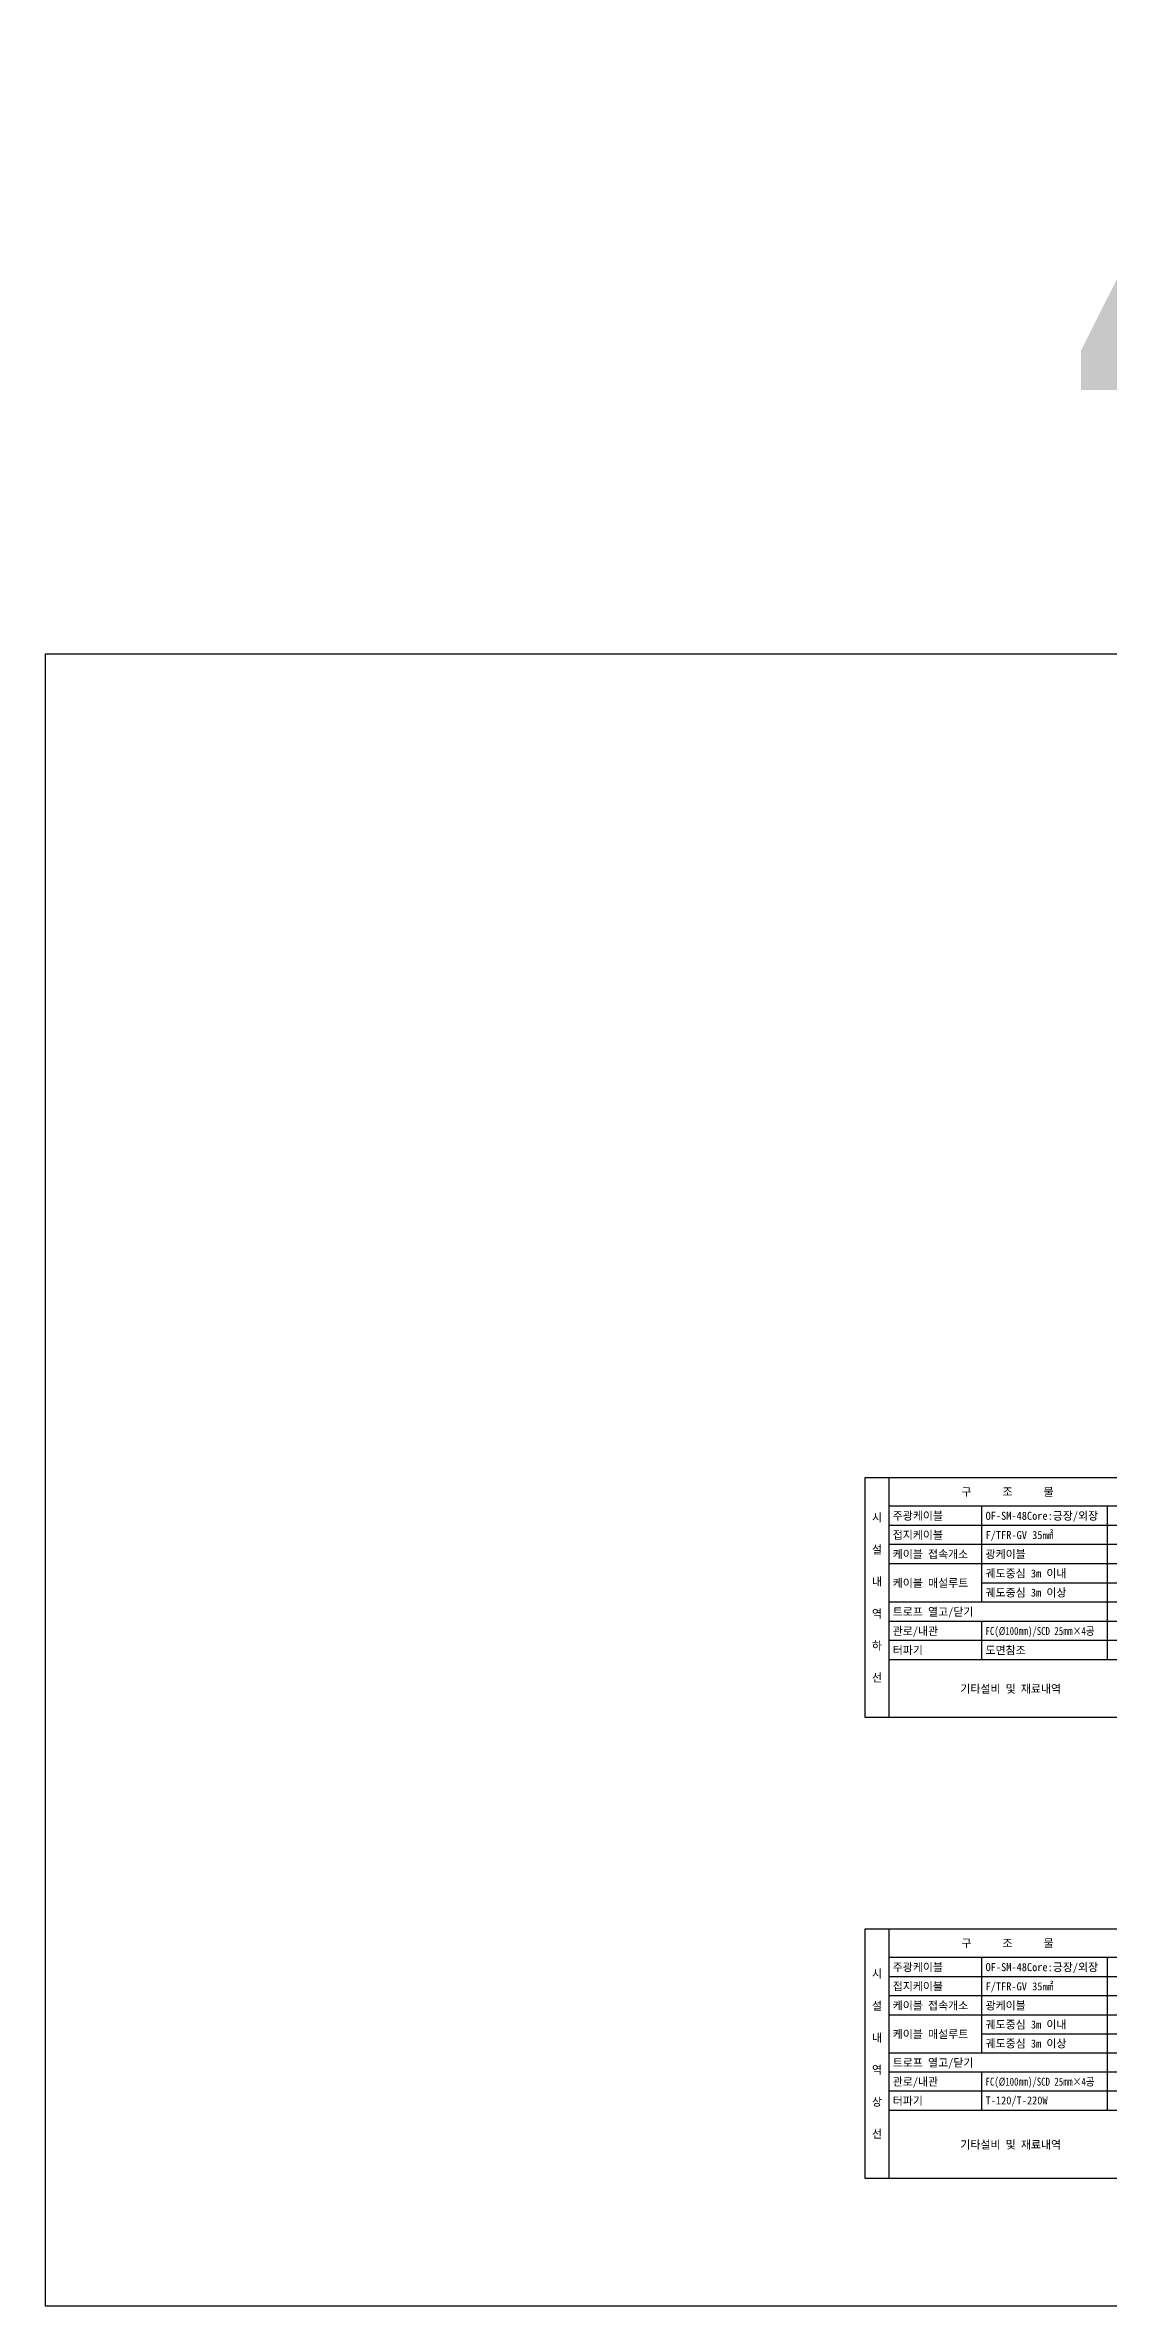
# Model space of a CAD drawing. Header units: millimetres. Extents: x 3302 to 4098, y 1103 to 1809.
# Drawn here: x 3302 to 3634, y 1103 to 1809 of the extents above; entities that cross this region are included whole.
import ezdxf
from ezdxf.enums import TextEntityAlignment as Align

# ---------------------------------------------------------------- set-up
doc = ezdxf.new("R2010")
doc.units = ezdxf.units.MM
doc.header["$LTSCALE"] = 10
doc.header["$MEASUREMENT"] = 0
for name, color, linetype in [('TT-TABL-LIN1', 4, 'Continuous'), ('TT-TABL-LIN2', 1, 'Continuous'), ('TT-TABL-TEX1', 6, 'Continuous'), ('TT-TABL-TEX2', 3, 'Continuous'), ('TZ-LEAL', 1, 'Continuous')]:
    doc.layers.add(name, color=color, linetype=linetype)
doc.layers.add('TX-PAPR', color=2, linetype='Continuous', plot=False)
doc.styles.get("Standard").update_dxf_attribs({"font": 'GulimChe.ttf'})

msp = doc.modelspace()

# ---------------------------------------------------------------- linework, layer by layer
at = {"layer": 'TT-TABL-LIN1'}
for points in [[(3558.11, 1361.87), (3841.68, 1361.87), (3841.68, 1286.87), (3558.11, 1286.87)], [(3558.11, 1220.85), (3841.68, 1220.85), (3841.68, 1142.85), (3558.11, 1142.85)]]:
    msp.add_lwpolyline(points, close=True, dxfattribs=at)
at = {"layer": 'TT-TABL-LIN2'}
for p, q in [((3633.68, 1352.87), (3633.68, 1304.87)), ((3633.68, 1211.85), (3633.68, 1164.07))]:
    msp.add_line(p, q, dxfattribs=at)
for points in [[(3565.44, 1361.87), (3565.44, 1286.87)], [(3841.68, 1352.87), (3565.44, 1352.87)], [(3594.44, 1352.87), (3594.44, 1322.87)], [(3841.68, 1346.87), (3565.44, 1346.87)], [(3841.68, 1340.87), (3565.44, 1340.87)], [(3841.68, 1334.87), (3565.44, 1334.87)], [(3841.68, 1328.87), (3594.44, 1328.87)], [(3841.68, 1322.87), (3565.44, 1322.87)], [(3841.68, 1316.87), (3565.44, 1316.87)], [(3594.44, 1316.87), (3594.44, 1304.87)], [(3841.68, 1310.87), (3565.44, 1310.87)], [(3841.68, 1304.87), (3565.44, 1304.87)], [(3565.44, 1220.85), (3565.44, 1142.85)], [(3841.68, 1211.85), (3565.44, 1211.85)], [(3841.68, 1211.85), (3565.44, 1211.85)], [(3594.44, 1211.85), (3594.44, 1181.99)], [(3841.68, 1205.85), (3565.44, 1205.85)], [(3841.68, 1199.85), (3565.44, 1199.85)], [(3841.68, 1193.85), (3565.44, 1193.85)], [(3841.68, 1187.92), (3594.44, 1187.92)], [(3841.68, 1181.99), (3565.44, 1181.99)], [(3841.68, 1176.07), (3565.44, 1176.07)], [(3594.44, 1176.07), (3594.44, 1164.07)], [(3841.68, 1170.07), (3565.44, 1170.07)], [(3841.68, 1164.07), (3565.44, 1164.07)]]:
    msp.add_lwpolyline(points, dxfattribs=at)
at = {"layer": 'TZ-LEAL'}
msp.add_lwpolyline([(3301.89, 1103.05), (4097.89, 1103.05), (4097.89, 1619.05), (3301.89, 1619.05)], close=True, dxfattribs=at)

# ---------------------------------------------------------------- texts
at = {"layer": 'TT-TABL-TEX1'}
for s, p in [('구      조      물', (3602.56, 1357.37)), ('시', (3561.77, 1349.37)), ('설', (3561.77, 1339.37)), ('내', (3561.77, 1329.37)), ('역', (3561.77, 1319.37)), ('하', (3561.77, 1309.37)), ('선', (3561.77, 1299.37)), ('구      조      물', (3602.56, 1216.35)), ('시', (3561.77, 1206.85)), ('설', (3561.77, 1196.85)), ('내', (3561.77, 1186.85)), ('역', (3561.77, 1176.85)), ('상', (3561.77, 1166.85)), ('선', (3561.77, 1156.85))]:
    msp.add_text(s, height=2.5, rotation=0, dxfattribs=at).set_placement(p, align=Align.MIDDLE)
at = {"layer": 'TT-TABL-TEX2'}
for s, p in [('주광케이블', (3566.7, 1349.87)), ('OF-SM-48Core:긍장/외장', (3595.7, 1349.87)), ('접지케이블', (3566.7, 1343.87)), ('F/TFR-GV 35㎟', (3595.7, 1343.87)), ('케이블 접속개소', (3566.7, 1337.87)), ('광케이블', (3595.7, 1337.87)), ('케이블 매설루트', (3566.7, 1328.87)), ('궤도중심 3m 이내', (3595.7, 1331.87)), ('트로프 열고/닫기', (3566.7, 1319.87)), ('궤도중심 3m 이상', (3595.7, 1325.87)), ('관로/내관', (3566.7, 1313.87)), ('터파기', (3566.7, 1307.87)), ('도면참조', (3595.7, 1307.87)), ('주광케이블', (3566.7, 1208.85)), ('OF-SM-48Core:긍장/외장', (3595.7, 1208.85)), ('접지케이블', (3566.7, 1202.85)), ('F/TFR-GV 35㎟', (3595.7, 1202.85)), ('케이블 접속개소', (3566.7, 1196.85)), ('광케이블', (3595.7, 1196.85)), ('케이블 매설루트', (3566.7, 1187.92)), ('궤도중심 3m 이내', (3595.7, 1190.92)), ('트로프 열고/닫기', (3566.7, 1178.99)), ('궤도중심 3m 이상', (3595.7, 1184.99)), ('관로/내관', (3566.7, 1173.07)), ('터파기', (3566.7, 1167.07)), ('T-120/T-220W', (3595.7, 1167.21))]:
    msp.add_text(s, height=2.5, rotation=0, dxfattribs=at).set_placement(p, align=Align.MIDDLE_LEFT)
at = {"layer": 'TT-TABL-TEX2', "width": 0.85}
for p in [(3595.7, 1313.87), (3595.7, 1173.07)]:
    msp.add_text('FC(Ø100㎜)/SCD 25㎜×4공', height=2.5, rotation=0, dxfattribs=at).set_placement(p, align=Align.MIDDLE_LEFT)
at = {"layer": 'TT-TABL-TEX2'}
for p in [(3603.56, 1295.87), (3603.56, 1153.46)]:
    msp.add_text('기타설비 및 재료내역', height=2.5, rotation=0, dxfattribs=at).set_placement(p, align=Align.MIDDLE)
at = {"layer": 'TX-PAPR'}
msp.add_text('43', height=150, dxfattribs=at).set_placement((3716.68, 1736.18), align=Align.MIDDLE_CENTER)

doc.saveas('drawing.dxf')
